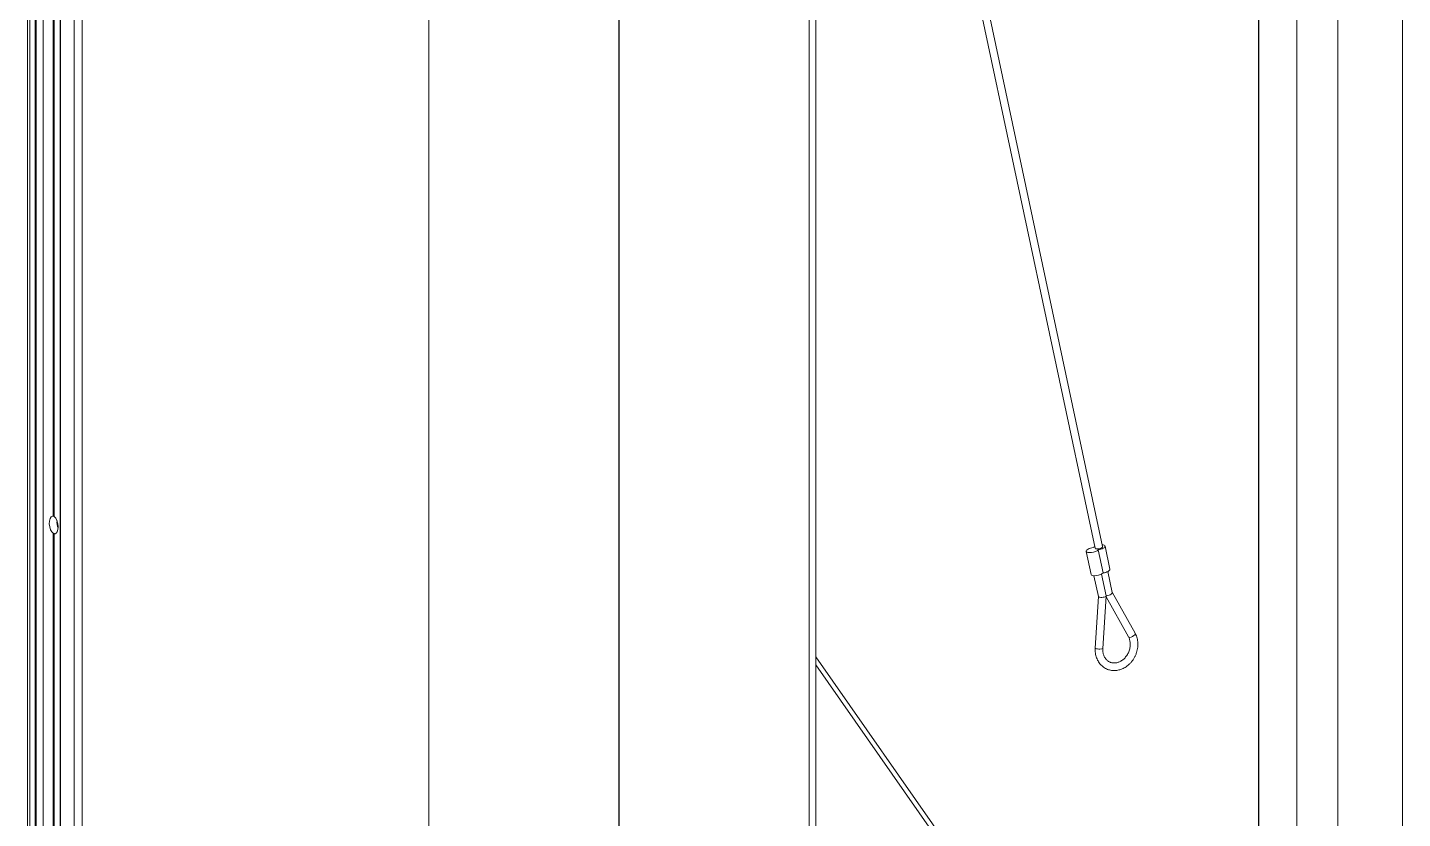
# Model space of a CAD drawing. Header units: millimetres. Extents: x 28932 to 35892, y -771 to 3945.
# Drawn here: x 33771.2 to 34110.3, y 2466.5 to 2661.6 of the extents above; entities that cross this region are included whole.
import ezdxf

# ---------------------------------------------------------------- set-up
doc = ezdxf.new("R2010")
doc.units = ezdxf.units.MM
doc.linetypes.add('K5LT_BASIC', pattern=[0])
doc.linetypes.add('K5LT_THIN', pattern=[0])
doc.layers.add('Системный слой (1)', color=7, linetype='Continuous', true_color=0x909090)

msp = doc.modelspace()

# ---------------------------------------------------------------- linework, layer by layer
at = {"layer": 'Системный слой (1)', "color": 5, "linetype": 'K5LT_BASIC', "lineweight": 20, "true_color": 0x0000ff}
for p, q in [((33771.243, 2086.922), (33771.243, 3870.575)), ((33773.374, 2085.532), (33773.375, 3869.355)), ((33779.277, 2082.085), (33779.277, 3865.909)), ((33782.758, 3864.736), (33782.757, 2080.912)), ((33784.715, 2081.086), (33784.716, 3854.98)), ((33870.179, 3238.573), (33870.178, 2042.85)), ((33917.053, 2021.836), (33917.054, 3217.559)), ((33917.107, 2021.844), (33917.108, 3217.535)), ((33963.982, 2000.831), (33963.983, 3196.522)), ((33965.606, 2001.073), (33965.606, 3195.794)), ((34074.78, 2445.169), (34074.781, 3146.852)), ((34094.285, 3138.109), (34094.284, 2441.183)), ((34110.264, 2324.444), (34110.264, 3130.945)), ((34036.302, 2533.506), (33965.606, 2865.958)), ((34034.468, 2533.116), (33965.606, 2856.943)), ((33777.612, 2717.895), (33777.612, 2540.994)), ((33777.799, 2717.811), (33777.799, 2540.91)), ((33777.612, 2536.784), (33777.612, 2359.883)), ((33777.799, 2536.7), (33777.799, 2359.799)), ((34036.431, 2527.007), (34035.219, 2532.709)), ((34036.913, 2533.636), (34038.126, 2527.933)), ((34032.274, 2532.343), (34033.487, 2526.641)), ((34034.192, 2526.33), (34035.286, 2521.183)), ((34036.026, 2526.72), (34037.169, 2521.344)), ((34038.703, 2522.215), (34037.608, 2527.362)), ((34035.284, 2521.194), (34034.492, 2508.506)), ((34037.171, 2521.322), (34036.363, 2508.389)), ((34037.16, 2521.148), (34042.682, 2511.266)), ((34038.698, 2522.239), (34044.319, 2512.181)), ((33965.606, 2506.35), (34058.444, 2373.479))]:
    msp.add_line(p, q, dxfattribs=at)
at = {"layer": 'Системный слой (1)', "color": 7, "linetype": 'K5LT_THIN', "lineweight": 5}
for p, q in [((33771.83, 3870.18), (33771.829, 2086.356)), ((33773.111, 3869.605), (33773.11, 2085.782)), ((33775.097, 3867.882), (33775.096, 2084.059)), ((33779.344, 3865.859), (33779.343, 2082.035)), ((34074.865, 3146.815), (34074.864, 2445.181)), ((34084.24, 3142.612), (34084.239, 2440.243)), ((34058.862, 2370.921), (33965.606, 2504.389))]:
    msp.add_line(p, q, dxfattribs=at)
at = {"layer": 'Системный слой (1)', "color": 5, "linetype": 'K5LT_BASIC', "lineweight": 20, "true_color": 0x0000ff}
for centre, major_axis, ratio, start_param, end_param in [((33777.706, 2538.847), (-0.323, 2.163), 0.4829631, 0, 2.7557142), ((33777.706, 2538.847), (-0.323, 2.163), 0.4829631, 6.068946, 6.2831853), ((33777.868, 2538.871), (-2.974, 0.409), 0.7004324, 4.8313045, 4.894155), ((33777.706, 2538.847), (-0.323, 2.163), 0.4829631, 4.4123301, 5.8973068), ((33779.6, 2539.13), (-0.323, 2.163), 0.4829631, 1.1349895, 2.0066032), ((33777.868, 2538.871), (-2.974, 0.409), 0.7004324, 1.5809231, 1.6667427), ((33777.868, 2538.871), (-0.309, -2.248), 0.328644, 0.3101857, 0.3960053), ((33777.706, 2538.847), (0.323, -2.163), 0.4829631, 6.068946, 6.2831853), ((33777.706, 2538.847), (0.323, -2.163), 0.4829631, 0, 1.2707374), ((34033.802, 2532.668), (-1.528, -0.325), 0.3604393, 4.527209, 6.2831853), ((34033.802, 2532.668), (-1.528, -0.325), 0.3604393, 0, 2.6726186), ((34035.385, 2533.311), (1.528, 0.325), 0.3604393, -4.0688879, -3.6105667), ((34035.385, 2533.311), (0.917, 0.195), 0.3604393, 3.1415927, 6.2831853), ((34035.385, 2533.311), (1.528, 0.325), 0.3604393, 4.527209, 6.2831853), ((34035.385, 2533.311), (1.528, 0.325), 0.3604393, 0, 0.9272952), ((34035.015, 2526.966), (-1.528, -0.325), 0.3604393, 0, 2.6726186), ((34036.598, 2527.608), (1.528, 0.325), 0.3604393, 4.527209, 6.2831853), ((34036.228, 2521.264), (-0.943, -0.07), 0.2938742, 0.040172, 0.4984931), ((34036.228, 2521.264), (-0.943, -0.07), 0.2938742, 0.4984931, 3.1014206), ((34037.81, 2521.906), (0.886, 0.333), 0.414178, 3.7331627, 6.2206509), ((34036.228, 2521.264), (-0.943, -0.07), 0.2938742, 3.1014206, 3.1817647)]:
    msp.add_ellipse(centre, major_axis=major_axis, ratio=ratio, start_param=start_param, end_param=end_param, dxfattribs=at)
at = {"layer": 'Системный слой (1)', "color": 7, "linetype": 'K5LT_THIN', "lineweight": 5}
for centre, major_axis, ratio, start_param, end_param in [((34043.501, 2511.723), (0.818, 0.457), 0.4651765, 3.1415927, 6.2831853), ((34035.428, 2508.447), (-0.936, 0.058), 0.2243311, 0, 0.5386651), ((34035.428, 2508.447), (-0.936, 0.058), 0.2243311, 0.5386651, 3.1415927)]:
    msp.add_ellipse(centre, major_axis=major_axis, ratio=ratio, start_param=start_param, end_param=end_param, dxfattribs=at)
at = {"layer": 'Системный слой (1)', "color": 5, "linetype": 'K5LT_BASIC', "lineweight": 20, "true_color": 0x0000ff}
for points, knots in [([(34037.318, 2503.336), (34037.469, 2503.269), (34037.623, 2503.21), (34037.938, 2503.109), (34038.099, 2503.067), (34038.425, 2503.001), (34038.592, 2502.977), (34038.928, 2502.947), (34039.098, 2502.941), (34039.443, 2502.949), (34039.617, 2502.962), (34039.966, 2503.007), (34040.142, 2503.039), (34040.495, 2503.124), (34040.672, 2503.177), (34041.024, 2503.302), (34041.2, 2503.375), (34041.549, 2503.541), (34041.722, 2503.635), (34042.063, 2503.843), (34042.231, 2503.958), (34042.56, 2504.208), (34042.72, 2504.344), (34043.032, 2504.635), (34043.183, 2504.79), (34043.473, 2505.121), (34043.612, 2505.296), (34043.876, 2505.665), (34044, 2505.859), (34044.231, 2506.264), (34044.338, 2506.475), (34044.531, 2506.912), (34044.617, 2507.139), (34044.763, 2507.592), (34044.824, 2507.819), (34044.919, 2508.271), (34044.955, 2508.496), (34045.002, 2508.941), (34045.014, 2509.161), (34045.016, 2509.595), (34045.005, 2509.808), (34044.964, 2510.225), (34044.933, 2510.429), (34044.851, 2510.825), (34044.8, 2511.018), (34044.681, 2511.391), (34044.613, 2511.571), (34044.47, 2511.895), (34044.398, 2512.04), (34044.319, 2512.181)], [0, 0, 0, 0, 4.7819043, 4.7819043, 9.5744006, 9.5744006, 14.3982097, 14.3982097, 19.2726979, 19.2726979, 24.214979, 24.214979, 29.2397968, 29.2397968, 34.3589158, 34.3589158, 39.5810438, 39.5810438, 44.9121729, 44.9121729, 50.3563088, 50.3563088, 55.9165046, 55.9165046, 61.5961066, 61.5961066, 67.4001193, 67.4001193, 73.336675, 73.336675, 79.4187471, 79.4187471, 85.6496104, 85.6496104, 91.7130626, 91.7130626, 97.6295455, 97.6295455, 103.4120282, 103.4120282, 109.0684735, 109.0684735, 114.603714, 114.603714, 120.021075, 120.021075, 125.3238791, 125.3238791, 129.8415095, 129.8415095, 129.8415095, 129.8415095]), ([(34036.363, 2508.389), (34036.354, 2508.234), (34036.352, 2508.081), (34036.364, 2507.782), (34036.378, 2507.636), (34036.418, 2507.356), (34036.445, 2507.22), (34036.511, 2506.96), (34036.55, 2506.835), (34036.638, 2506.598), (34036.687, 2506.485), (34036.794, 2506.272), (34036.851, 2506.171), (34036.973, 2505.981), (34037.038, 2505.892), (34037.173, 2505.725), (34037.243, 2505.648), (34037.39, 2505.504), (34037.465, 2505.437), (34037.621, 2505.315), (34037.701, 2505.259), (34037.865, 2505.157), (34037.949, 2505.111), (34038.122, 2505.029), (34038.21, 2504.993), (34038.391, 2504.931), (34038.483, 2504.905), (34038.672, 2504.863), (34038.769, 2504.847), (34038.967, 2504.825), (34039.068, 2504.819), (34039.274, 2504.819), (34039.379, 2504.825), (34039.594, 2504.848), (34039.703, 2504.865), (34039.924, 2504.914), (34040.037, 2504.944), (34040.264, 2505.02), (34040.379, 2505.065), (34040.61, 2505.169), (34040.726, 2505.229), (34040.958, 2505.363), (34041.073, 2505.439), (34041.302, 2505.605), (34041.415, 2505.696), (34041.637, 2505.894), (34041.745, 2506.001), (34041.956, 2506.231), (34042.057, 2506.354), (34042.252, 2506.613), (34042.344, 2506.751), (34042.517, 2507.039), (34042.598, 2507.19), (34042.745, 2507.504), (34042.812, 2507.667), (34042.926, 2507.995), (34042.974, 2508.16), (34043.051, 2508.488), (34043.081, 2508.651), (34043.122, 2508.972), (34043.134, 2509.129), (34043.142, 2509.438), (34043.138, 2509.589), (34043.116, 2509.882), (34043.097, 2510.024), (34043.047, 2510.298), (34043.016, 2510.43), (34042.941, 2510.682), (34042.899, 2510.802), (34042.8, 2511.039), (34042.744, 2511.155), (34042.682, 2511.266)], [0, 0, 0, 0, 4.1247961, 4.1247961, 8.1440391, 8.1440391, 12.0559548, 12.0559548, 15.8620178, 15.8620178, 19.5652229, 19.5652229, 23.1709297, 23.1709297, 26.6871605, 26.6871605, 30.1249895, 30.1249895, 33.4981724, 33.4981724, 36.8226424, 36.8226424, 40.1158855, 40.1158855, 43.3962851, 43.3962851, 46.6824877, 46.6824877, 49.9928023, 49.9928023, 53.3444592, 53.3444592, 56.7532945, 56.7532945, 60.2332716, 60.2332716, 63.7959534, 63.7959534, 67.4502497, 67.4502497, 71.2024074, 71.2024074, 75.0563034, 75.0563034, 79.0140436, 79.0140436, 83.0766912, 83.0766912, 87.2452926, 87.2452926, 91.5219304, 91.5219304, 95.9109194, 95.9109194, 100.4203367, 100.4203367, 104.8476105, 104.8476105, 109.1574083, 109.1574083, 113.3553524, 113.3553524, 117.4441328, 117.4441328, 121.4249855, 121.4249855, 125.2989107, 125.2989107, 129.0677962, 129.0677962, 133, 133, 133, 133]), ([(34034.492, 2508.506), (34034.478, 2508.288), (34034.476, 2508.071), (34034.493, 2507.644), (34034.512, 2507.434), (34034.571, 2507.026), (34034.611, 2506.826), (34034.709, 2506.439), (34034.767, 2506.252), (34034.901, 2505.89), (34034.976, 2505.715), (34035.142, 2505.381), (34035.233, 2505.221), (34035.428, 2504.917), (34035.533, 2504.772), (34035.754, 2504.498), (34035.87, 2504.369), (34036.115, 2504.127), (34036.242, 2504.014), (34036.507, 2503.805), (34036.644, 2503.709), (34036.956, 2503.514), (34037.135, 2503.419), (34037.318, 2503.336)], [0, 0, 0, 0, 5.7254771, 5.7254771, 11.3301192, 11.3301192, 16.8150497, 16.8150497, 22.1834222, 22.1834222, 27.4389831, 27.4389831, 32.5873068, 32.5873068, 37.6366913, 37.6366913, 42.5986168, 42.5986168, 47.4877341, 47.4877341, 52.3214799, 52.3214799, 58.1584905, 58.1584905, 58.1584905, 58.1584905])]:
    msp.add_open_spline(points, degree=3, knots=knots, dxfattribs=at)

doc.saveas('drawing.dxf')
